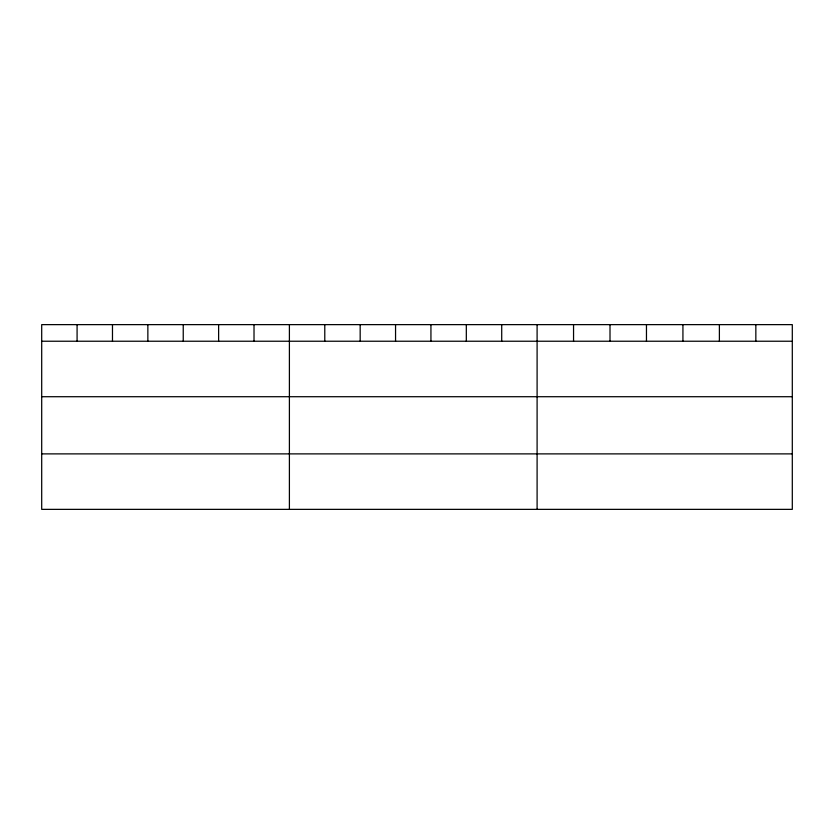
<?xml version="1.0" encoding="UTF-8"?>
<svg xmlns="http://www.w3.org/2000/svg" width="834" height="834" viewBox="0 0 834 834"><rect width="100%" height="100%" fill="white"/><g stroke="black" fill="none" stroke-linecap="round" stroke-linejoin="round"><path stroke-width="1.25" d="M792.3 341.231L792.3 509.365L41.7 509.365L41.7 324.634L792.3 324.634L792.3 341.231L41.7 341.231M41.7 396.713L792.3 396.713M41.7 453.884L792.3 453.884M755.844 324.634L755.844 341.231M719.388 324.634L719.388 341.231M682.931 324.634L682.931 341.231M646.465 324.634L646.465 341.231M610.008 324.634L610.008 341.231M573.552 324.634L573.552 341.231M537.096 324.634L537.096 509.365M501.714 324.634L501.714 341.231M466.321 324.634L466.321 341.231M430.938 324.634L430.938 341.231M395.556 324.634L395.556 341.231M360.173 324.634L360.173 341.231M324.78 324.634L324.78 341.231M289.398 324.634L289.398 509.365M254.016 324.634L254.016 341.231M218.623 324.634L218.623 341.231M183.24 324.634L183.24 341.231M147.858 324.634L147.858 341.231M112.475 324.634L112.475 341.231M77.082 324.634L77.082 341.231"/></g></svg>
